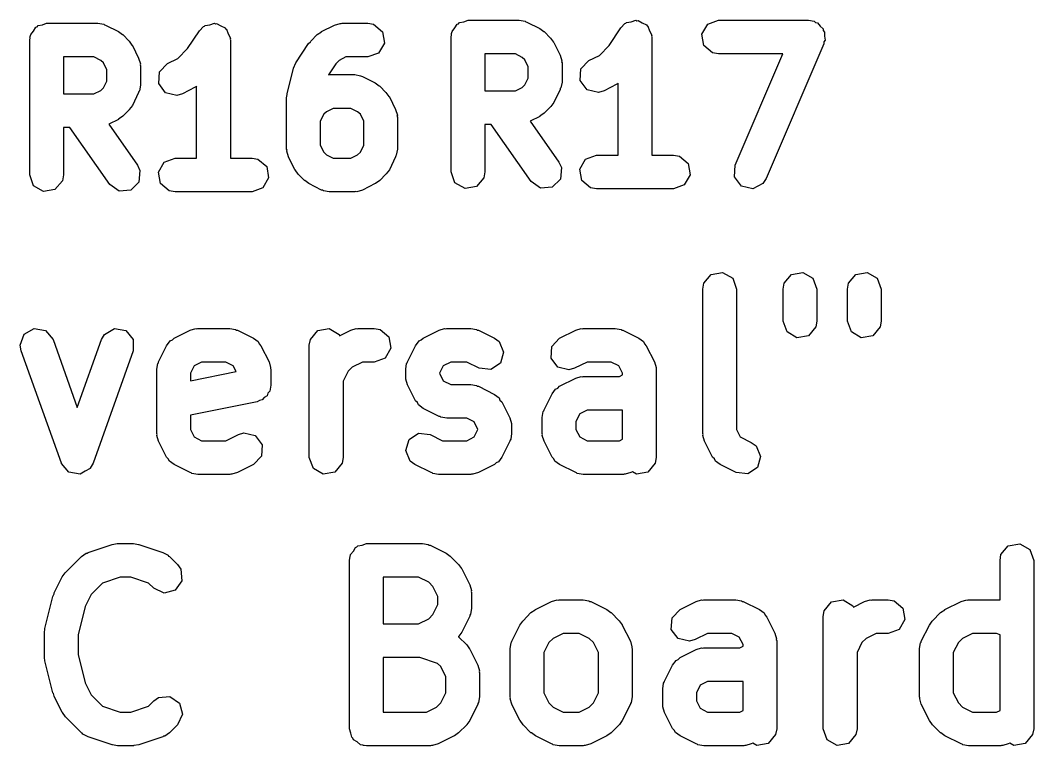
# Model space of a CAD drawing. Extents: x 83 to 117, y -104 to -70.4.
# Drawn here: x 99.721 to 104.228, y -94.62 to -91.392 of the extents above; entities that cross this region are included whole.
import ezdxf

# ---------------------------------------------------------------- set-up
doc = ezdxf.new("R2010")
doc.units = 0
doc.layers.add('BLACK', color=7, linetype='CONTINUOUS')

msp = doc.modelspace()

# ---------------------------------------------------------------- linework, layer by layer
at = {"layer": 'BLACK', "linetype": 'CONTINUOUS'}
for p, q in [((99.7998, -91.4152), (99.819, -91.4118)), ((99.819, -91.4118), (99.8373, -91.4052)), ((99.8373, -91.4052), (100.066, -91.4052)), ((100.066, -91.4052), (100.092, -91.4097)), ((100.092, -91.4097), (100.095, -91.4126)), ((100.543, -91.4152), (100.564, -91.4115)), ((100.564, -91.4115), (100.585, -91.4053)), ((100.585, -91.4053), (100.589, -91.4071)), ((100.589, -91.4071), (100.593, -91.4063)), ((100.593, -91.4063), (100.612, -91.4172)), ((101.118, -91.4131), (101.143, -91.4057)), ((101.143, -91.4057), (101.147, -91.4067)), ((101.147, -91.4067), (101.152, -91.4052)), ((101.152, -91.4052), (101.266, -91.4052)), ((101.266, -91.4052), (101.292, -91.4097)), ((101.292, -91.4097), (101.331, -91.4427)), ((101.654, -91.4261), (101.663, -91.4092)), ((101.663, -91.4092), (101.67, -91.4069)), ((101.67, -91.4069), (101.674, -91.4017)), ((101.674, -91.4017), (101.693, -91.3984)), ((101.693, -91.3984), (101.712, -91.3917)), ((101.712, -91.3917), (101.94, -91.3917)), ((101.94, -91.3917), (101.966, -91.3962)), ((101.966, -91.3962), (101.969, -91.3991)), ((101.969, -91.3991), (101.974, -91.3996)), ((101.974, -91.3996), (102.031, -91.4282)), ((102.392, -91.4251), (102.41, -91.4063)), ((102.41, -91.4063), (102.414, -91.4051)), ((102.414, -91.4051), (102.417, -91.4017)), ((102.417, -91.4017), (102.438, -91.398)), ((102.438, -91.398), (102.459, -91.3919)), ((102.459, -91.3919), (102.463, -91.3936)), ((102.463, -91.3936), (102.468, -91.3928)), ((102.468, -91.3928), (102.486, -91.4037)), ((102.486, -91.4037), (102.506, -91.4125)), ((102.752, -91.4537), (102.778, -91.4092)), ((102.778, -91.4092), (102.826, -91.3917)), ((102.826, -91.3917), (103.226, -91.3917)), ((103.226, -91.3917), (103.252, -91.3962)), ((103.252, -91.3962), (103.258, -91.4019)), ((103.258, -91.4019), (103.267, -91.4039)), ((103.267, -91.4039), (103.278, -91.418)), ((99.7651, -91.4643), (99.7668, -91.4545)), ((99.7668, -91.4545), (99.7793, -91.4396)), ((99.7793, -91.4396), (99.7891, -91.4227)), ((99.7891, -91.4227), (99.7954, -91.4204)), ((99.7954, -91.4204), (99.7998, -91.4152)), ((100.095, -91.4126), (100.099, -91.4131)), ((100.099, -91.4131), (100.157, -91.4417)), ((100.157, -91.4417), (100.175, -91.455)), ((100.175, -91.455), (100.176, -91.4557)), ((100.176, -91.4557), (100.205, -91.4843)), ((100.465, -91.5181), (100.518, -91.4386)), ((100.518, -91.4386), (100.536, -91.4197)), ((100.536, -91.4197), (100.54, -91.4185)), ((100.54, -91.4185), (100.543, -91.4152)), ((100.612, -91.4172), (100.632, -91.426)), ((100.632, -91.426), (100.634, -91.4298)), ((100.634, -91.4298), (100.638, -91.432)), ((100.638, -91.432), (100.645, -91.4524)), ((100.645, -91.4524), (100.655, -91.4719)), ((101.013, -91.4843), (101.041, -91.4557)), ((101.041, -91.4557), (101.06, -91.4429)), ((101.06, -91.4429), (101.061, -91.4417)), ((101.061, -91.4417), (101.118, -91.4131)), ((101.331, -91.4427), (101.34, -91.4932)), ((101.637, -91.4667), (101.638, -91.457)), ((101.638, -91.4537), (101.639, -91.4508)), ((101.638, -91.457), (101.638, -91.4537)), ((101.639, -91.4508), (101.641, -91.441)), ((101.641, -91.441), (101.654, -91.4261)), ((102.031, -91.4282), (102.049, -91.4415)), ((102.049, -91.4415), (102.05, -91.4422)), ((102.05, -91.4422), (102.079, -91.4708)), ((102.339, -91.5046), (102.392, -91.4251)), ((102.506, -91.4125), (102.508, -91.4163)), ((102.508, -91.4163), (102.512, -91.4185)), ((102.512, -91.4185), (102.519, -91.4389)), ((102.519, -91.4389), (102.529, -91.4585)), ((102.761, -91.5042), (102.752, -91.4537)), ((103.278, -91.418), (103.291, -91.4292)), ((103.291, -91.4292), (103.292, -91.4379)), ((103.292, -91.4379), (103.298, -91.445)), ((103.298, -91.445), (103.297, -91.4625)), ((99.7623, -91.4802), (99.764, -91.4704)), ((99.7623, -92.0802), (99.7623, -91.4802)), ((99.7634, -91.4672), (99.7651, -91.4643)), ((99.764, -91.4704), (99.7634, -91.4672)), ((100.205, -91.4843), (100.217, -91.5027)), ((100.655, -91.4719), (100.654, -91.4761)), ((100.654, -91.4761), (100.655, -91.4802)), ((100.655, -91.4802), (100.655, -92.0052)), ((100.946, -91.5814), (101.003, -91.4957)), ((101.003, -91.4957), (101.011, -91.4875)), ((101.011, -91.4875), (101.013, -91.4843)), ((101.34, -91.4932), (101.314, -91.5376)), ((101.637, -92.0667), (101.637, -91.4667)), ((102.079, -91.4708), (102.092, -91.4892)), ((102.092, -91.4892), (102.093, -91.4903)), ((102.093, -91.4903), (102.122, -91.5474)), ((102.529, -91.4585), (102.528, -91.4626)), ((102.528, -91.4626), (102.53, -91.4667)), ((102.53, -91.4667), (102.53, -91.9917)), ((103.295, -91.4962), (103.038, -92.0962)), ((103.3, -91.4797), (103.295, -91.4874)), ((103.295, -91.4874), (103.295, -91.4962)), ((103.297, -91.4625), (103.3, -91.4797)), ((100.217, -91.5027), (100.219, -91.5038)), ((100.219, -91.5038), (100.247, -91.5609)), ((100.421, -91.5614), (100.465, -91.5181)), ((101.314, -91.5376), (101.266, -91.5552)), ((101.787, -91.5417), (101.787, -91.706)), ((101.923, -91.5417), (101.787, -91.5417)), ((101.953, -91.5569), (101.923, -91.5417)), ((102.296, -91.5479), (102.339, -91.5046)), ((102.8, -91.5372), (102.761, -91.5042)), ((102.826, -91.5417), (102.8, -91.5372)), ((103.112, -91.5417), (102.826, -91.5417)), ((102.9, -92.0372), (103.112, -91.5417)), ((99.9123, -91.5552), (99.9123, -91.7195)), ((100.048, -91.5552), (99.9123, -91.5552)), ((100.079, -91.5704), (100.048, -91.5552)), ((100.09, -91.5818), (100.079, -91.5704)), ((100.105, -91.6122), (100.09, -91.5818)), ((100.247, -91.5609), (100.255, -91.5859)), ((100.255, -91.5859), (100.254, -91.5903)), ((100.254, -91.5903), (100.255, -91.5945)), ((100.34, -91.6218), (100.375, -91.5845)), ((100.375, -91.5845), (100.421, -91.5614)), ((100.936, -91.6049), (100.946, -91.5819)), ((100.946, -91.5819), (100.946, -91.5814)), ((101.124, -91.5851), (101.091, -91.6351)), ((101.139, -91.5704), (101.124, -91.5851)), ((101.169, -91.5552), (101.139, -91.5704)), ((101.266, -91.5552), (101.169, -91.5552)), ((101.964, -91.5683), (101.953, -91.5569)), ((101.98, -91.5987), (101.964, -91.5683)), ((102.122, -91.5474), (102.129, -91.5724)), ((102.129, -91.5724), (102.128, -91.5768)), ((102.128, -91.5768), (102.13, -91.581)), ((102.13, -91.581), (102.13, -91.6667)), ((102.214, -91.6083), (102.25, -91.571)), ((102.25, -91.571), (102.296, -91.5479)), ((100.105, -91.6625), (100.105, -91.6122)), ((100.255, -91.5945), (100.255, -91.6802)), ((100.337, -91.673), (100.34, -91.6218)), ((100.907, -91.7191), (100.936, -91.6049)), ((101.091, -91.6351), (101.094, -91.6338)), ((101.094, -91.6338), (101.209, -91.6338)), ((101.209, -91.6338), (101.234, -91.6383)), ((101.98, -91.649), (101.98, -91.5987)), ((102.211, -91.6595), (102.214, -91.6083)), ((100.09, -91.6929), (100.105, -91.6625)), ((100.255, -91.6802), (100.251, -91.7058)), ((100.367, -91.7142), (100.337, -91.673)), ((101.234, -91.6383), (101.238, -91.6412)), ((101.238, -91.6412), (101.242, -91.6417)), ((101.242, -91.6417), (101.299, -91.6702)), ((101.299, -91.6702), (101.317, -91.6836)), ((101.953, -91.6908), (101.964, -91.6794)), ((101.964, -91.6794), (101.98, -91.649)), ((102.13, -91.6667), (102.125, -91.6924)), ((102.242, -91.7007), (102.211, -91.6595)), ((102.374, -91.6766), (102.317, -91.7052)), ((102.375, -91.6755), (102.374, -91.6766)), ((102.38, -91.6722), (102.375, -91.6755)), ((102.38, -91.9917), (102.38, -91.6722)), ((99.9123, -91.7195), (100.048, -91.7195)), ((100.048, -91.7195), (100.079, -91.7043)), ((100.079, -91.7043), (100.09, -91.6929)), ((100.247, -91.7137), (100.219, -91.7709)), ((100.248, -91.7093), (100.247, -91.7137)), ((100.251, -91.7058), (100.248, -91.7093)), ((100.417, -91.7261), (100.367, -91.7142)), ((100.442, -91.7187), (100.417, -91.7261)), ((100.499, -91.6901), (100.442, -91.7187)), ((100.501, -91.6889), (100.499, -91.6901)), ((100.505, -91.6857), (100.501, -91.6889)), ((100.505, -92.0052), (100.505, -91.6857)), ((100.905, -91.7373), (100.908, -91.7226)), ((100.908, -91.7226), (100.907, -91.7191)), ((101.317, -91.6836), (101.319, -91.6843)), ((101.319, -91.6843), (101.347, -91.7129)), ((101.347, -91.7129), (101.36, -91.7312)), ((101.787, -91.706), (101.923, -91.706)), ((101.923, -91.706), (101.953, -91.6908)), ((102.122, -91.7002), (102.093, -91.7574)), ((102.125, -91.6924), (102.122, -91.6958)), ((102.122, -91.6958), (102.122, -91.7002)), ((102.292, -91.7126), (102.242, -91.7007)), ((102.317, -91.7052), (102.292, -91.7126)), ((100.219, -91.7709), (100.205, -91.7889)), ((100.905, -91.9659), (100.905, -91.7373)), ((101.36, -91.7312), (101.362, -91.7324)), ((101.362, -91.7324), (101.39, -91.7895)), ((102.093, -91.7574), (102.08, -91.7754)), ((100.205, -91.7904), (100.176, -91.8189)), ((100.205, -91.7889), (100.205, -91.7904)), ((101.07, -91.8103), (101.055, -91.8407)), ((101.082, -91.799), (101.07, -91.8103)), ((101.112, -91.7838), (101.082, -91.799)), ((101.191, -91.7838), (101.112, -91.7838)), ((101.221, -91.799), (101.191, -91.7838)), ((101.233, -91.8103), (101.221, -91.799)), ((101.248, -91.8407), (101.233, -91.8103)), ((101.39, -91.7895), (101.398, -91.8145)), ((101.398, -91.8145), (101.396, -91.8188)), ((102.05, -91.8054), (102.032, -91.8183)), ((102.079, -91.7769), (102.05, -91.8054)), ((102.08, -91.7754), (102.079, -91.7769)), ((100.157, -91.833), (100.114, -91.8544)), ((100.114, -91.8544), (100.242, -92.0372)), ((100.158, -91.8318), (100.157, -91.833)), ((100.176, -91.8189), (100.158, -91.8318)), ((101.055, -91.8407), (101.055, -91.9482)), ((101.248, -91.9482), (101.248, -91.8407)), ((101.396, -91.8188), (101.398, -91.823)), ((101.398, -91.823), (101.398, -91.9659)), ((101.815, -91.856), (101.787, -91.856)), ((101.787, -91.856), (101.787, -92.0667)), ((101.993, -92.1097), (101.815, -91.856)), ((102.031, -91.8195), (101.988, -91.8409)), ((101.988, -91.8409), (102.116, -92.0237)), ((102.032, -91.8183), (102.031, -91.8195)), ((99.9411, -91.8695), (99.9123, -91.8695)), ((99.9123, -91.8695), (99.9123, -92.0802)), ((100.119, -92.1232), (99.9411, -91.8695)), ((101.055, -91.9482), (101.07, -91.9786)), ((101.233, -91.9786), (101.248, -91.9482)), ((100.907, -91.9701), (100.905, -91.9659)), ((100.906, -91.9745), (100.907, -91.9701)), ((100.913, -91.9994), (100.906, -91.9745)), ((101.07, -91.9786), (101.082, -91.99)), ((101.082, -91.99), (101.112, -92.0052)), ((101.191, -92.0052), (101.221, -91.99)), ((101.221, -91.99), (101.233, -91.9786)), ((101.391, -91.995), (101.39, -91.9994)), ((101.393, -91.9916), (101.391, -91.995)), ((101.398, -91.9659), (101.393, -91.9916)), ((102.235, -92.0092), (102.283, -91.9917)), ((102.283, -91.9917), (102.38, -91.9917)), ((102.53, -91.9917), (102.626, -91.9917)), ((102.626, -91.9917), (102.652, -91.9962)), ((102.652, -91.9962), (102.691, -92.0292)), ((100.242, -92.0372), (100.253, -92.0608)), ((100.335, -92.0672), (100.361, -92.0227)), ((100.361, -92.0227), (100.409, -92.0052)), ((100.409, -92.0052), (100.505, -92.0052)), ((100.655, -92.0052), (100.752, -92.0052)), ((100.752, -92.0052), (100.777, -92.0097)), ((100.777, -92.0097), (100.817, -92.0427)), ((100.817, -92.0427), (100.825, -92.0932)), ((100.942, -92.0566), (100.913, -91.9994)), ((101.112, -92.0052), (101.191, -92.0052)), ((101.39, -91.9994), (101.362, -92.0566)), ((102.116, -92.0237), (102.127, -92.0473)), ((102.209, -92.0537), (102.235, -92.0092)), ((102.691, -92.0292), (102.7, -92.0797)), ((102.897, -92.0884), (102.9, -92.0372)), ((99.7798, -92.1284), (99.7623, -92.0802)), ((99.9123, -92.0802), (99.9078, -92.1058)), ((100.253, -92.0608), (100.248, -92.1119)), ((100.344, -92.1177), (100.335, -92.0672)), ((100.943, -92.0577), (100.942, -92.0566)), ((100.956, -92.0761), (100.943, -92.0577)), ((100.984, -92.1046), (100.956, -92.0761)), ((101.347, -92.0761), (101.319, -92.1046)), ((101.348, -92.0746), (101.347, -92.0761)), ((101.362, -92.0566), (101.348, -92.0746)), ((101.654, -92.1149), (101.637, -92.0667)), ((101.787, -92.0667), (101.782, -92.0924)), ((102.127, -92.0473), (102.123, -92.0984)), ((102.218, -92.1042), (102.209, -92.0537)), ((102.7, -92.0797), (102.674, -92.1242)), ((99.8243, -92.154), (99.7798, -92.1284)), ((99.9078, -92.1058), (99.8748, -92.1451)), ((100.161, -92.1526), (100.119, -92.1232)), ((100.248, -92.1119), (100.212, -92.1482)), ((100.383, -92.1507), (100.344, -92.1177)), ((100.825, -92.0932), (100.8, -92.1376)), ((100.986, -92.1053), (100.984, -92.1046)), ((101.004, -92.1187), (100.986, -92.1053)), ((101.061, -92.1473), (101.004, -92.1187)), ((101.299, -92.1187), (101.242, -92.1473)), ((101.301, -92.1175), (101.299, -92.1187)), ((101.319, -92.1046), (101.301, -92.1175)), ((101.699, -92.1406), (101.654, -92.1149)), ((101.749, -92.1317), (101.699, -92.1406)), ((101.782, -92.0924), (101.749, -92.1317)), ((102.035, -92.1391), (101.993, -92.1097)), ((102.123, -92.0984), (102.086, -92.1347)), ((102.257, -92.1372), (102.218, -92.1042)), ((102.674, -92.1242), (102.626, -92.1417)), ((102.928, -92.1295), (102.897, -92.0884)), ((102.978, -92.1412), (102.928, -92.1295)), ((103.023, -92.118), (102.978, -92.1412)), ((103.038, -92.0962), (103.023, -92.118)), ((99.8748, -92.1451), (99.8243, -92.154)), ((100.212, -92.1482), (100.161, -92.1526)), ((100.409, -92.1552), (100.383, -92.1507)), ((100.752, -92.1552), (100.409, -92.1552)), ((100.8, -92.1376), (100.752, -92.1552)), ((101.065, -92.1478), (101.061, -92.1473)), ((101.069, -92.1507), (101.065, -92.1478)), ((101.094, -92.1552), (101.069, -92.1507)), ((101.209, -92.1552), (101.094, -92.1552)), ((101.213, -92.1537), (101.209, -92.1552)), ((101.217, -92.1547), (101.213, -92.1537)), ((101.242, -92.1473), (101.217, -92.1547)), ((102.086, -92.1347), (102.035, -92.1391)), ((102.283, -92.1417), (102.257, -92.1372)), ((102.626, -92.1417), (102.283, -92.1417)), ((102.761, -92.5621), (102.794, -92.5228)), ((102.794, -92.5228), (102.844, -92.5139)), ((102.844, -92.5139), (102.889, -92.5395)), ((103.118, -92.5621), (103.151, -92.5228)), ((103.151, -92.5228), (103.201, -92.5139)), ((103.201, -92.5139), (103.246, -92.5395)), ((103.404, -92.5621), (103.437, -92.5228)), ((103.437, -92.5228), (103.487, -92.5139)), ((103.487, -92.5139), (103.531, -92.5395)), ((102.756, -92.5877), (102.761, -92.5621)), ((102.889, -92.5395), (102.906, -92.5877)), ((103.113, -92.5877), (103.118, -92.5621)), ((103.246, -92.5395), (103.263, -92.5877)), ((103.399, -92.5877), (103.404, -92.5621)), ((103.531, -92.5395), (103.549, -92.5877)), ((102.756, -93.2306), (102.756, -92.5877)), ((102.906, -92.5877), (102.906, -93.2129)), ((103.113, -92.7306), (103.113, -92.5877)), ((103.263, -92.5877), (103.263, -92.7306)), ((103.399, -92.7306), (103.399, -92.5877)), ((103.549, -92.5877), (103.549, -92.7306)), ((99.7383, -92.7892), (99.7829, -92.7638)), ((99.7829, -92.7638), (99.8334, -92.773)), ((100.095, -92.7899), (100.139, -92.764)), ((100.139, -92.764), (100.19, -92.7726)), ((100.476, -92.7707), (100.501, -92.7632)), ((100.501, -92.7632), (100.506, -92.7643)), ((100.506, -92.7643), (100.51, -92.7627)), ((100.51, -92.7627), (100.653, -92.7627)), ((100.653, -92.7627), (100.678, -92.7673)), ((101.044, -92.7728), (101.094, -92.7639)), ((101.094, -92.7639), (101.139, -92.7895)), ((101.191, -92.7707), (101.215, -92.7632)), ((101.215, -92.7632), (101.22, -92.7643)), ((101.22, -92.7643), (101.224, -92.7627)), ((101.224, -92.7627), (101.295, -92.7627)), ((101.295, -92.7627), (101.321, -92.7673)), ((101.583, -92.7707), (101.608, -92.7632)), ((101.608, -92.7632), (101.613, -92.7643)), ((101.613, -92.7643), (101.617, -92.7627)), ((101.617, -92.7627), (101.724, -92.7627)), ((101.724, -92.7627), (101.75, -92.7673)), ((102.191, -92.7707), (102.215, -92.7632)), ((102.215, -92.7632), (102.22, -92.7643)), ((102.22, -92.7643), (102.224, -92.7627)), ((102.224, -92.7627), (102.367, -92.7627)), ((102.367, -92.7627), (102.393, -92.7673)), ((103.131, -92.7788), (103.113, -92.7306)), ((103.259, -92.7563), (103.226, -92.7956)), ((103.263, -92.7306), (103.259, -92.7563)), ((103.417, -92.7788), (103.399, -92.7306)), ((103.545, -92.7563), (103.512, -92.7956)), ((103.549, -92.7306), (103.545, -92.7563)), ((99.7205, -92.8373), (99.7383, -92.7892)), ((99.8334, -92.773), (99.8661, -92.8125)), ((100.082, -92.8125), (100.095, -92.7899)), ((100.19, -92.7726), (100.223, -92.8117)), ((100.397, -92.8145), (100.405, -92.8064)), ((100.405, -92.8064), (100.476, -92.7707)), ((100.678, -92.7673), (100.682, -92.7701)), ((100.682, -92.7701), (100.686, -92.7707)), ((100.686, -92.7707), (100.758, -92.8064)), ((100.758, -92.8064), (100.779, -92.8219)), ((101.011, -92.8121), (101.044, -92.7728)), ((101.139, -92.7895), (101.141, -92.7955)), ((101.141, -92.7955), (101.191, -92.7707)), ((101.321, -92.7673), (101.36, -92.8002)), ((101.36, -92.8002), (101.369, -92.8508)), ((101.504, -92.8145), (101.512, -92.8064)), ((101.512, -92.8064), (101.583, -92.7707)), ((101.75, -92.7673), (101.753, -92.7701)), ((101.753, -92.7701), (101.758, -92.7707)), ((101.758, -92.7707), (101.829, -92.8064)), ((101.829, -92.8064), (101.85, -92.8219)), ((102.084, -92.8436), (102.119, -92.8064)), ((102.119, -92.8064), (102.191, -92.7707)), ((102.393, -92.7673), (102.396, -92.7701)), ((102.396, -92.7701), (102.4, -92.7707)), ((102.4, -92.7707), (102.472, -92.8064)), ((102.472, -92.8064), (102.493, -92.8219)), ((103.175, -92.8045), (103.131, -92.7788)), ((103.226, -92.7956), (103.175, -92.8045)), ((103.461, -92.8045), (103.417, -92.7788)), ((103.512, -92.7956), (103.461, -92.8045)), ((99.7248, -92.863), (99.7205, -92.8373)), ((99.8661, -92.8125), (99.974, -93.1148)), ((99.974, -93.1148), (100.082, -92.8125)), ((100.223, -92.8117), (100.223, -92.863)), ((100.336, -92.9113), (100.371, -92.8399)), ((100.371, -92.8399), (100.387, -92.819)), ((100.387, -92.819), (100.397, -92.8145)), ((100.779, -92.8219), (100.783, -92.8322)), ((100.783, -92.8322), (100.791, -92.8399)), ((100.791, -92.8399), (100.827, -92.9113)), ((101.006, -92.8377), (101.011, -92.8121)), ((101.006, -93.3377), (101.006, -92.8377)), ((101.369, -92.8508), (101.344, -92.8952)), ((101.443, -92.9113), (101.478, -92.8399)), ((101.478, -92.8399), (101.494, -92.819)), ((101.494, -92.819), (101.504, -92.8145)), ((101.85, -92.8219), (101.87, -92.869)), ((102.081, -92.8948), (102.084, -92.8436)), ((102.493, -92.8219), (102.497, -92.8322)), ((102.497, -92.8322), (102.505, -92.8399)), ((102.505, -92.8399), (102.541, -92.9113)), ((99.9034, -93.363), (99.7248, -92.863)), ((100.223, -92.863), (100.045, -93.363)), ((101.344, -92.8952), (101.295, -92.9127)), ((101.87, -92.869), (101.856, -92.9181)), ((102.111, -92.936), (102.081, -92.8948)), ((100.328, -92.9449), (100.332, -92.9192)), ((100.332, -92.9192), (100.335, -92.9158)), ((100.335, -92.9158), (100.336, -92.9113)), ((100.494, -92.9294), (100.478, -92.9626)), ((100.527, -92.9127), (100.494, -92.9294)), ((100.635, -92.9127), (100.527, -92.9127)), ((100.668, -92.9294), (100.635, -92.9127)), ((100.681, -92.9555), (100.668, -92.9294)), ((100.827, -92.9113), (100.834, -92.9363)), ((100.834, -92.9363), (100.833, -92.9407)), ((100.833, -92.9407), (100.835, -92.9449)), ((101.197, -92.9351), (101.179, -92.9536)), ((101.242, -92.9127), (101.197, -92.9351)), ((101.295, -92.9127), (101.242, -92.9127)), ((101.435, -92.9449), (101.439, -92.9192)), ((101.439, -92.9192), (101.442, -92.9158)), ((101.442, -92.9158), (101.443, -92.9113)), ((101.601, -92.9294), (101.585, -92.9626)), ((101.635, -92.9127), (101.601, -92.9294)), ((101.706, -92.9127), (101.635, -92.9127)), ((101.762, -92.9405), (101.706, -92.9127)), ((101.813, -92.9464), (101.762, -92.9405)), ((101.856, -92.9181), (101.813, -92.9464)), ((102.161, -92.948), (102.111, -92.936)), ((102.186, -92.9405), (102.161, -92.948)), ((102.242, -92.9127), (102.186, -92.9405)), ((102.349, -92.9127), (102.242, -92.9127)), ((102.382, -92.9294), (102.349, -92.9127)), ((102.399, -92.9626), (102.382, -92.9294)), ((102.541, -92.9113), (102.549, -92.9363)), ((102.549, -92.9363), (102.548, -92.9407)), ((102.548, -92.9407), (102.549, -92.9449)), ((100.328, -93.2306), (100.328, -92.9449)), ((100.478, -92.9963), (100.681, -92.9555)), ((100.478, -92.9626), (100.478, -92.9963)), ((100.835, -92.9449), (100.835, -93.0163)), ((101.179, -92.9536), (101.156, -92.9983)), ((101.435, -92.9806), (101.435, -92.9449)), ((101.436, -92.9848), (101.435, -92.9806)), ((101.435, -92.9892), (101.436, -92.9848)), ((101.443, -93.0141), (101.435, -92.9892)), ((101.585, -92.9626), (101.585, -92.9629)), ((101.585, -92.9629), (101.601, -92.9961)), ((102.119, -93.0207), (102.191, -92.9849)), ((102.191, -92.9849), (102.215, -92.9775)), ((102.215, -92.9775), (102.22, -92.9786)), ((102.22, -92.9786), (102.224, -92.977)), ((102.224, -92.977), (102.385, -92.977)), ((102.385, -92.977), (102.399, -92.97)), ((102.399, -92.97), (102.399, -92.9626)), ((102.549, -92.9449), (102.549, -93.3377)), ((100.835, -93.0163), (100.83, -93.042)), ((101.156, -92.9983), (101.156, -93.3377)), ((101.478, -93.0856), (101.443, -93.0141)), ((101.601, -92.9961), (101.635, -93.0127)), ((101.635, -93.0127), (101.724, -93.0127)), ((101.724, -93.0127), (101.75, -93.0173)), ((101.75, -93.0173), (101.753, -93.0201)), ((101.753, -93.0201), (101.758, -93.0207)), ((101.758, -93.0207), (101.829, -93.0564)), ((102.086, -93.0542), (102.101, -93.0333)), ((102.101, -93.0333), (102.111, -93.0288)), ((102.111, -93.0288), (102.119, -93.0207)), ((100.806, -93.0705), (100.797, -93.0813)), ((100.818, -93.0632), (100.806, -93.0705)), ((100.822, -93.0515), (100.818, -93.0632)), ((100.83, -93.042), (100.822, -93.0515)), ((101.829, -93.0564), (101.85, -93.0719)), ((101.85, -93.0719), (101.854, -93.0822)), ((102.05, -93.1256), (102.086, -93.0542)), ((100.774, -93.0899), (100.478, -93.1492)), ((100.785, -93.0834), (100.774, -93.0899)), ((100.797, -93.0813), (100.785, -93.0834)), ((101.487, -93.0933), (101.478, -93.0856)), ((101.491, -93.1036), (101.487, -93.0933)), ((101.512, -93.1191), (101.491, -93.1036)), ((101.583, -93.1548), (101.512, -93.1191)), ((101.854, -93.0822), (101.863, -93.0899)), ((101.863, -93.0899), (101.898, -93.1613)), ((100.478, -93.1492), (100.478, -93.2129)), ((101.588, -93.1553), (101.583, -93.1548)), ((101.591, -93.1582), (101.588, -93.1553)), ((101.617, -93.1627), (101.591, -93.1582)), ((101.706, -93.1627), (101.617, -93.1627)), ((101.74, -93.1794), (101.706, -93.1627)), ((101.898, -93.1613), (101.906, -93.1863)), ((102.042, -93.1592), (102.046, -93.1335)), ((102.042, -93.2306), (102.042, -93.1592)), ((102.046, -93.1335), (102.049, -93.1301)), ((102.049, -93.1301), (102.05, -93.1256)), ((102.209, -93.1436), (102.192, -93.1769)), ((102.242, -93.127), (102.209, -93.1436)), ((102.399, -93.127), (102.242, -93.127)), ((102.399, -93.2557), (102.399, -93.127)), ((100.478, -93.2129), (100.494, -93.2461)), ((101.756, -93.2126), (101.74, -93.1794)), ((101.74, -93.2461), (101.756, -93.2129)), ((101.756, -93.2129), (101.756, -93.2126)), ((101.906, -93.1863), (101.905, -93.1907)), ((101.905, -93.1907), (101.906, -93.1949)), ((101.906, -93.1949), (101.906, -93.2306)), ((102.192, -93.1769), (102.192, -93.2129)), ((102.192, -93.2129), (102.209, -93.2461)), ((102.906, -93.2129), (102.923, -93.2461)), ((100.329, -93.2348), (100.328, -93.2306)), ((100.328, -93.2392), (100.329, -93.2348)), ((100.336, -93.2641), (100.328, -93.2392)), ((100.494, -93.2461), (100.527, -93.2627)), ((100.635, -93.2627), (100.691, -93.2349)), ((100.691, -93.2349), (100.715, -93.2275)), ((100.715, -93.2275), (100.765, -93.2394)), ((100.765, -93.2394), (100.796, -93.2806)), ((101.435, -93.3065), (101.45, -93.2573)), ((101.45, -93.2573), (101.492, -93.2291)), ((101.492, -93.2291), (101.543, -93.2349)), ((101.543, -93.2349), (101.599, -93.2627)), ((101.706, -93.2627), (101.74, -93.2461)), ((101.899, -93.2597), (101.898, -93.2641)), ((101.902, -93.2563), (101.899, -93.2597)), ((101.906, -93.2306), (101.902, -93.2563)), ((102.043, -93.2348), (102.042, -93.2306)), ((102.042, -93.2392), (102.043, -93.2348)), ((102.05, -93.2641), (102.042, -93.2392)), ((102.209, -93.2461), (102.242, -93.2627)), ((102.385, -93.2627), (102.399, -93.2557)), ((102.758, -93.2348), (102.756, -93.2306)), ((102.757, -93.2392), (102.758, -93.2348)), ((102.764, -93.2641), (102.757, -93.2392)), ((102.923, -93.2461), (102.972, -93.2707)), ((100.371, -93.3356), (100.336, -93.2641)), ((100.527, -93.2627), (100.635, -93.2627)), ((100.796, -93.2806), (100.793, -93.3319)), ((101.599, -93.2627), (101.706, -93.2627)), ((101.898, -93.2641), (101.863, -93.3356)), ((102.086, -93.3356), (102.05, -93.2641)), ((102.242, -93.2627), (102.385, -93.2627)), ((102.8, -93.3356), (102.764, -93.2641)), ((102.972, -93.2707), (102.993, -93.2862)), ((102.993, -93.2862), (103.013, -93.3332)), ((100.379, -93.3433), (100.371, -93.3356)), ((100.384, -93.3536), (100.379, -93.3433)), ((100.793, -93.3319), (100.758, -93.3691)), ((101.024, -93.386), (101.006, -93.3377)), ((101.156, -93.3377), (101.152, -93.3634)), ((101.455, -93.3536), (101.435, -93.3065)), ((101.863, -93.3356), (101.847, -93.3565)), ((102.094, -93.3433), (102.086, -93.3356)), ((102.098, -93.3536), (102.094, -93.3433)), ((102.549, -93.3377), (102.545, -93.3634)), ((102.808, -93.3433), (102.8, -93.3356)), ((102.812, -93.3536), (102.808, -93.3433)), ((103.013, -93.3332), (102.999, -93.3824)), ((99.9037, -93.3633), (99.9034, -93.363)), ((99.9037, -93.3638), (99.9037, -93.3633)), ((99.9201, -93.3831), (99.9037, -93.3638)), ((99.9362, -93.4025), (99.9201, -93.3831)), ((100.031, -93.3863), (100.009, -93.3988)), ((100.032, -93.3856), (100.031, -93.3858)), ((100.031, -93.3858), (100.031, -93.3863)), ((100.045, -93.363), (100.032, -93.3856)), ((100.405, -93.3691), (100.384, -93.3536)), ((100.476, -93.4048), (100.405, -93.3691)), ((100.758, -93.3691), (100.686, -93.4048)), ((101.068, -93.4116), (101.024, -93.386)), ((101.152, -93.3634), (101.119, -93.4027)), ((101.476, -93.3691), (101.455, -93.3536)), ((101.548, -93.4048), (101.476, -93.3691)), ((101.829, -93.3691), (101.758, -93.4048)), ((101.837, -93.361), (101.829, -93.3691)), ((101.847, -93.3565), (101.837, -93.361)), ((102.119, -93.3691), (102.098, -93.3536)), ((102.191, -93.4048), (102.119, -93.3691)), ((102.545, -93.3634), (102.512, -93.4027)), ((102.833, -93.3691), (102.812, -93.3536)), ((102.905, -93.4048), (102.833, -93.3691)), ((102.999, -93.3824), (102.956, -93.4107)), ((99.9366, -93.4026), (99.9362, -93.4025)), ((99.9369, -93.4029), (99.9366, -93.4026)), ((99.9619, -93.4072), (99.9369, -93.4029)), ((99.9866, -93.4117), (99.9619, -93.4072)), ((99.987, -93.4114), (99.9866, -93.4117)), ((99.9875, -93.4115), (99.987, -93.4114)), ((100.009, -93.3988), (99.9875, -93.4115)), ((100.481, -93.4053), (100.476, -93.4048)), ((100.484, -93.4082), (100.481, -93.4053)), ((100.51, -93.4127), (100.484, -93.4082)), ((100.653, -93.4127), (100.51, -93.4127)), ((100.657, -93.4112), (100.653, -93.4127)), ((100.661, -93.4123), (100.657, -93.4112)), ((100.686, -93.4048), (100.661, -93.4123)), ((101.119, -93.4027), (101.068, -93.4116)), ((101.552, -93.4053), (101.548, -93.4048)), ((101.556, -93.4082), (101.552, -93.4053)), ((101.581, -93.4127), (101.556, -93.4082)), ((101.724, -93.4127), (101.581, -93.4127)), ((101.728, -93.4112), (101.724, -93.4127)), ((101.733, -93.4123), (101.728, -93.4112)), ((101.758, -93.4048), (101.733, -93.4123)), ((102.195, -93.4053), (102.191, -93.4048)), ((102.198, -93.4082), (102.195, -93.4053)), ((102.224, -93.4127), (102.198, -93.4082)), ((102.403, -93.4127), (102.224, -93.4127)), ((102.407, -93.4112), (102.403, -93.4127)), ((102.411, -93.4123), (102.407, -93.4112)), ((102.436, -93.4048), (102.411, -93.4123)), ((102.443, -93.4013), (102.436, -93.4048)), ((102.461, -93.4116), (102.443, -93.4013)), ((102.512, -93.4027), (102.461, -93.4116)), ((102.956, -93.4107), (102.905, -93.4048)), ((100.022, -93.7598), (100.129, -93.7241)), ((100.129, -93.7241), (100.151, -93.7208)), ((100.151, -93.7208), (100.153, -93.7202)), ((100.153, -93.7202), (100.224, -93.7202)), ((100.224, -93.7202), (100.246, -93.7241)), ((100.246, -93.7241), (100.248, -93.7241)), ((100.248, -93.7241), (100.355, -93.7598)), ((101.189, -93.7696), (101.202, -93.7547)), ((101.202, -93.7547), (101.212, -93.7378)), ((101.212, -93.7378), (101.218, -93.7355)), ((101.218, -93.7355), (101.222, -93.7303)), ((101.222, -93.7303), (101.241, -93.7269)), ((101.241, -93.7269), (101.26, -93.7202)), ((101.26, -93.7202), (101.51, -93.7202)), ((101.51, -93.7202), (101.535, -93.7248)), ((101.535, -93.7248), (101.539, -93.7276)), ((101.539, -93.7276), (101.543, -93.7282)), ((101.543, -93.7282), (101.615, -93.7639)), ((104.082, -93.7696), (104.115, -93.7303)), ((104.115, -93.7303), (104.166, -93.7214)), ((104.166, -93.7214), (104.21, -93.747)), ((104.21, -93.747), (104.228, -93.7952)), ((99.921, -93.8494), (99.9924, -93.7779)), ((99.9924, -93.7779), (100.014, -93.763)), ((100.014, -93.763), (100.018, -93.7626)), ((100.018, -93.7626), (100.022, -93.7598)), ((100.355, -93.7598), (100.378, -93.7722)), ((100.378, -93.7722), (100.38, -93.776)), ((100.38, -93.776), (100.384, -93.7779)), ((100.384, -93.7779), (100.42, -93.8136)), ((101.185, -93.7952), (101.186, -93.7855)), ((101.185, -94.5452), (101.185, -93.7952)), ((101.186, -93.7822), (101.188, -93.7793)), ((101.186, -93.7855), (101.186, -93.7822)), ((101.188, -93.7793), (101.189, -93.7696)), ((101.615, -93.7639), (101.633, -93.7772)), ((101.633, -93.7772), (101.634, -93.7779)), ((101.634, -93.7779), (101.67, -93.8136)), ((104.078, -93.7952), (104.082, -93.7696)), ((104.078, -93.9702), (104.078, -93.7952)), ((104.228, -93.7952), (104.228, -94.5452)), ((100.42, -93.8136), (100.435, -93.835)), ((100.435, -93.835), (100.439, -93.8861)), ((101.67, -93.8136), (101.683, -93.832)), ((101.683, -93.832), (101.684, -93.8331)), ((101.684, -93.8331), (101.72, -93.9046)), ((99.8712, -93.9403), (99.907, -93.8688)), ((99.907, -93.8688), (99.9203, -93.8508)), ((99.9203, -93.8508), (99.921, -93.8494)), ((100.165, -93.8702), (100.086, -93.8965)), ((100.212, -93.8702), (100.165, -93.8702)), ((100.291, -93.8965), (100.212, -93.8702)), ((100.439, -93.8861), (100.41, -93.9281)), ((101.335, -93.8702), (101.335, -94.0774)), ((101.492, -93.8702), (101.335, -93.8702)), ((101.537, -93.8926), (101.492, -93.8702)), ((100.086, -93.8965), (100.036, -93.9468)), ((100.314, -93.9197), (100.291, -93.8965)), ((100.36, -93.9414), (100.314, -93.9197)), ((100.41, -93.9281), (100.36, -93.9414)), ((101.555, -93.9111), (101.537, -93.8926)), ((101.578, -93.9558), (101.555, -93.9111)), ((101.72, -93.9046), (101.727, -93.9295)), ((101.727, -93.9295), (101.726, -93.9339)), ((101.726, -93.9339), (101.728, -93.9381)), ((99.8299, -94.0985), (99.8656, -93.9556)), ((99.8656, -93.9556), (99.8708, -93.9438)), ((99.8708, -93.9438), (99.8712, -93.9403)), ((100.036, -93.9468), (100.009, -94)), ((101.578, -93.9918), (101.578, -93.9558)), ((101.728, -93.9381), (101.728, -94.0095)), ((102.012, -94.0139), (102.083, -93.9782)), ((102.083, -93.9782), (102.108, -93.9707)), ((102.108, -93.9707), (102.113, -93.9718)), ((102.113, -93.9718), (102.117, -93.9702)), ((102.117, -93.9702), (102.224, -93.9702)), ((102.224, -93.9702), (102.25, -93.9748)), ((102.25, -93.9748), (102.253, -93.9776)), ((102.253, -93.9776), (102.258, -93.9782)), ((102.258, -93.9782), (102.329, -94.0139)), ((102.655, -94.0139), (102.726, -93.9782)), ((102.726, -93.9782), (102.751, -93.9707)), ((102.751, -93.9707), (102.756, -93.9718)), ((102.756, -93.9718), (102.76, -93.9702)), ((102.76, -93.9702), (102.903, -93.9702)), ((102.903, -93.9702), (102.928, -93.9748)), ((102.928, -93.9748), (102.932, -93.9776)), ((102.932, -93.9776), (102.936, -93.9782)), ((102.936, -93.9782), (103.008, -94.0139)), ((103.296, -94.0196), (103.329, -93.9803)), ((103.329, -93.9803), (103.38, -93.9714)), ((103.38, -93.9714), (103.424, -93.997)), ((103.427, -94.003), (103.476, -93.9782)), ((103.476, -93.9782), (103.501, -93.9707)), ((103.501, -93.9707), (103.506, -93.9718)), ((103.506, -93.9718), (103.51, -93.9702)), ((103.51, -93.9702), (103.581, -93.9702)), ((103.581, -93.9702), (103.607, -93.9748)), ((103.607, -93.9748), (103.646, -94.0077)), ((103.833, -94.0139), (103.905, -93.9782)), ((103.905, -93.9782), (103.93, -93.9707)), ((103.93, -93.9707), (103.934, -93.9718)), ((103.934, -93.9718), (103.938, -93.9702)), ((103.938, -93.9702), (104.078, -93.9702)), ((100.009, -94), (99.9776, -94.1259)), ((101.555, -94.0365), (101.578, -93.9918)), ((101.728, -94.0095), (101.723, -94.0352)), ((101.992, -94.0279), (102.011, -94.0151)), ((102.011, -94.0151), (102.012, -94.0139)), ((102.329, -94.0139), (102.347, -94.0272)), ((102.62, -94.0511), (102.655, -94.0139)), ((103.008, -94.0139), (103.029, -94.0294)), ((103.292, -94.0452), (103.296, -94.0196)), ((103.424, -93.997), (103.427, -94.003)), ((103.646, -94.0077), (103.655, -94.0583)), ((103.814, -94.0279), (103.832, -94.0151)), ((103.832, -94.0151), (103.833, -94.0139)), ((101.492, -94.0774), (101.537, -94.055)), ((101.537, -94.055), (101.555, -94.0365)), ((101.72, -94.0431), (101.684, -94.1145)), ((101.723, -94.0352), (101.72, -94.0386)), ((101.72, -94.0386), (101.72, -94.0431)), ((101.943, -94.0831), (101.956, -94.0651)), ((101.956, -94.0651), (101.957, -94.0636)), ((101.957, -94.0636), (101.992, -94.0279)), ((102.347, -94.0272), (102.349, -94.0279)), ((102.349, -94.0279), (102.384, -94.0636)), ((102.384, -94.0636), (102.397, -94.082)), ((102.616, -94.1023), (102.62, -94.0511)), ((103.029, -94.0294), (103.033, -94.0397)), ((103.033, -94.0397), (103.041, -94.0474)), ((103.041, -94.0474), (103.077, -94.1188)), ((103.292, -94.5452), (103.292, -94.0452)), ((103.655, -94.0583), (103.629, -94.1027)), ((103.764, -94.0831), (103.777, -94.0651)), ((103.777, -94.0651), (103.778, -94.0636)), ((103.778, -94.0636), (103.814, -94.0279)), ((99.8276, -94.1167), (99.8302, -94.1019)), ((99.8302, -94.1019), (99.8299, -94.0985)), ((101.335, -94.0774), (101.492, -94.0774)), ((101.684, -94.1145), (101.671, -94.1325)), ((101.907, -94.1546), (101.943, -94.0831)), ((102.397, -94.082), (102.398, -94.0831)), ((102.398, -94.0831), (102.434, -94.1546)), ((102.647, -94.1435), (102.616, -94.1023)), ((103.629, -94.1027), (103.581, -94.1202)), ((103.728, -94.1546), (103.764, -94.0831)), ((99.8276, -94.2238), (99.8276, -94.1167)), ((99.9776, -94.1259), (99.9776, -94.2146)), ((101.67, -94.134), (101.669, -94.1347)), ((101.669, -94.1347), (101.67, -94.1351)), ((101.671, -94.1325), (101.67, -94.134)), ((101.67, -94.1351), (101.706, -94.1708)), ((101.904, -94.1624), (101.906, -94.159)), ((101.906, -94.159), (101.907, -94.1546)), ((102.071, -94.1611), (102.049, -94.2058)), ((102.09, -94.1426), (102.071, -94.1611)), ((102.135, -94.1202), (102.09, -94.1426)), ((102.206, -94.1202), (102.135, -94.1202)), ((102.251, -94.1426), (102.206, -94.1202)), ((102.27, -94.1611), (102.251, -94.1426)), ((102.292, -94.2058), (102.27, -94.1611)), ((102.434, -94.1546), (102.441, -94.1795)), ((102.697, -94.1555), (102.647, -94.1435)), ((102.722, -94.148), (102.697, -94.1555)), ((102.777, -94.1202), (102.722, -94.148)), ((102.885, -94.1202), (102.777, -94.1202)), ((102.918, -94.1369), (102.885, -94.1202)), ((102.935, -94.1701), (102.918, -94.1369)), ((103.077, -94.1188), (103.084, -94.1438)), ((103.084, -94.1438), (103.083, -94.1482)), ((103.083, -94.1482), (103.085, -94.1524)), ((103.085, -94.1524), (103.085, -94.5452)), ((103.464, -94.1611), (103.442, -94.2058)), ((103.483, -94.1426), (103.464, -94.1611)), ((103.527, -94.1202), (103.483, -94.1426)), ((103.581, -94.1202), (103.527, -94.1202)), ((103.725, -94.1624), (103.728, -94.159)), ((103.728, -94.159), (103.728, -94.1546)), ((103.893, -94.1611), (103.87, -94.2058)), ((103.911, -94.1426), (103.893, -94.1611)), ((103.956, -94.1202), (103.911, -94.1426)), ((104.063, -94.1202), (103.956, -94.1202)), ((104.078, -94.1273), (104.063, -94.1202)), ((104.078, -94.4632), (104.078, -94.1273)), ((101.706, -94.1708), (101.719, -94.1891)), ((101.719, -94.1891), (101.72, -94.1903)), ((101.72, -94.1903), (101.755, -94.2617)), ((101.899, -94.1881), (101.904, -94.1624)), ((101.899, -94.4024), (101.899, -94.1881)), ((102.049, -94.2058), (102.049, -94.3847)), ((102.292, -94.3847), (102.292, -94.2058)), ((102.441, -94.1795), (102.44, -94.1839)), ((102.44, -94.1839), (102.442, -94.1881)), ((102.442, -94.1881), (102.442, -94.4024)), ((102.655, -94.2282), (102.726, -94.1924)), ((102.726, -94.1924), (102.751, -94.185)), ((102.751, -94.185), (102.756, -94.1861)), ((102.756, -94.1861), (102.76, -94.1845)), ((102.76, -94.1845), (102.921, -94.1845)), ((102.921, -94.1845), (102.935, -94.1775)), ((102.935, -94.1775), (102.935, -94.1701)), ((103.442, -94.2058), (103.442, -94.5452)), ((103.72, -94.1881), (103.725, -94.1624)), ((103.72, -94.4024), (103.72, -94.1881)), ((103.87, -94.2058), (103.87, -94.3847)), ((99.8288, -94.2271), (99.8276, -94.2238)), ((99.8299, -94.242), (99.8288, -94.2271)), ((99.8656, -94.3849), (99.8299, -94.242)), ((99.9776, -94.2146), (100.009, -94.3405)), ((101.335, -94.2274), (101.335, -94.4702)), ((101.498, -94.2274), (101.335, -94.2274)), ((101.576, -94.2537), (101.498, -94.2274)), ((102.621, -94.2617), (102.637, -94.2408)), ((102.637, -94.2408), (102.647, -94.2363)), ((102.647, -94.2363), (102.655, -94.2282)), ((101.591, -94.2682), (101.576, -94.2537)), ((101.613, -94.3129), (101.591, -94.2682)), ((101.755, -94.2617), (101.763, -94.2867)), ((101.763, -94.2867), (101.762, -94.291)), ((101.762, -94.291), (101.763, -94.2952)), ((101.763, -94.2952), (101.763, -94.4024)), ((102.586, -94.3331), (102.621, -94.2617)), ((100.009, -94.3405), (100.036, -94.3937)), ((101.613, -94.3847), (101.613, -94.3129)), ((102.578, -94.3667), (102.582, -94.341)), ((102.582, -94.341), (102.585, -94.3376)), ((102.585, -94.3376), (102.586, -94.3331)), ((102.777, -94.3345), (102.744, -94.3511)), ((102.935, -94.3345), (102.777, -94.3345)), ((102.935, -94.4632), (102.935, -94.3345)), ((99.8676, -94.3878), (99.8656, -94.3849)), ((101.591, -94.4294), (101.613, -94.3847)), ((102.049, -94.3847), (102.071, -94.4294)), ((102.27, -94.4294), (102.292, -94.3847)), ((102.578, -94.4381), (102.578, -94.3667)), ((102.744, -94.3511), (102.728, -94.3844)), ((102.728, -94.3844), (102.728, -94.4204)), ((103.87, -94.3847), (103.893, -94.4294)), ((99.8712, -94.4002), (99.8676, -94.3878)), ((99.907, -94.4716), (99.8712, -94.4002)), ((100.036, -94.3937), (100.086, -94.444)), ((100.291, -94.444), (100.314, -94.4208)), ((100.314, -94.4208), (100.335, -94.4058)), ((100.335, -94.4058), (100.386, -94.4014)), ((100.386, -94.4014), (100.428, -94.4308)), ((100.428, -94.4308), (100.442, -94.4804)), ((101.572, -94.4479), (101.591, -94.4294)), ((101.756, -94.4315), (101.755, -94.4359)), ((101.759, -94.428), (101.756, -94.4315)), ((101.763, -94.4024), (101.759, -94.428)), ((101.901, -94.4066), (101.899, -94.4024)), ((101.9, -94.411), (101.901, -94.4066)), ((101.907, -94.4359), (101.9, -94.411)), ((102.071, -94.4294), (102.09, -94.4479)), ((102.251, -94.4479), (102.27, -94.4294)), ((102.437, -94.428), (102.434, -94.4315)), ((102.434, -94.4315), (102.434, -94.4359)), ((102.442, -94.4024), (102.437, -94.428)), ((102.728, -94.4204), (102.744, -94.4536)), ((103.722, -94.4066), (103.72, -94.4024)), ((103.721, -94.411), (103.722, -94.4066)), ((103.728, -94.4359), (103.721, -94.411)), ((103.893, -94.4294), (103.911, -94.4479)), ((99.9081, -94.4728), (99.907, -94.4716)), ((99.921, -94.4911), (99.9081, -94.4728)), ((100.086, -94.444), (100.165, -94.4702)), ((100.165, -94.4702), (100.212, -94.4702)), ((100.212, -94.4702), (100.291, -94.444)), ((101.335, -94.4702), (101.528, -94.4702)), ((101.528, -94.4702), (101.572, -94.4479)), ((101.755, -94.4359), (101.72, -94.5074)), ((101.943, -94.5074), (101.907, -94.4359)), ((102.09, -94.4479), (102.135, -94.4702)), ((102.135, -94.4702), (102.206, -94.4702)), ((102.206, -94.4702), (102.251, -94.4479)), ((102.434, -94.4359), (102.398, -94.5074)), ((102.579, -94.4423), (102.578, -94.4381)), ((102.578, -94.4467), (102.579, -94.4423)), ((102.586, -94.4716), (102.578, -94.4467)), ((102.621, -94.5431), (102.586, -94.4716)), ((102.744, -94.4536), (102.777, -94.4702)), ((102.777, -94.4702), (102.921, -94.4702)), ((102.921, -94.4702), (102.935, -94.4632)), ((103.764, -94.5074), (103.728, -94.4359)), ((103.911, -94.4479), (103.956, -94.4702)), ((103.956, -94.4702), (104.063, -94.4702)), ((104.063, -94.4702), (104.078, -94.4632)), ((99.9924, -94.5626), (99.921, -94.4911)), ((100.442, -94.4804), (100.42, -94.5268)), ((101.72, -94.5074), (101.706, -94.5254)), ((101.944, -94.5085), (101.943, -94.5074)), ((101.957, -94.5268), (101.944, -94.5085)), ((102.398, -94.5074), (102.385, -94.5254)), ((103.765, -94.5085), (103.764, -94.5074)), ((103.778, -94.5268), (103.765, -94.5085)), ((99.9965, -94.5645), (99.9924, -94.5626)), ((99.9988, -94.5683), (99.9965, -94.5645)), ((100.384, -94.5626), (100.363, -94.5775)), ((100.42, -94.5268), (100.384, -94.5626)), ((101.191, -94.5636), (101.185, -94.5452)), ((101.195, -94.5827), (101.191, -94.5636)), ((101.67, -94.5626), (101.652, -94.5754)), ((101.706, -94.5268), (101.67, -94.5626)), ((101.706, -94.5254), (101.706, -94.5268)), ((101.992, -94.5626), (101.957, -94.5268)), ((101.994, -94.5633), (101.992, -94.5626)), ((102.012, -94.5766), (101.994, -94.5633)), ((102.349, -94.5626), (102.33, -94.5754)), ((102.384, -94.5268), (102.349, -94.5626)), ((102.385, -94.5254), (102.384, -94.5268)), ((102.629, -94.5508), (102.621, -94.5431)), ((102.634, -94.5611), (102.629, -94.5508)), ((102.655, -94.5766), (102.634, -94.5611)), ((103.085, -94.5452), (103.08, -94.5709)), ((103.309, -94.5935), (103.292, -94.5452)), ((103.442, -94.5452), (103.437, -94.5709)), ((103.814, -94.5626), (103.778, -94.5268)), ((103.815, -94.5633), (103.814, -94.5626)), ((103.833, -94.5766), (103.815, -94.5633)), ((104.228, -94.5452), (104.223, -94.5709)), ((100.022, -94.5807), (99.9988, -94.5683)), ((100.129, -94.6164), (100.022, -94.5807)), ((100.355, -94.5807), (100.248, -94.6164)), ((100.358, -94.5779), (100.355, -94.5807)), ((100.363, -94.5775), (100.358, -94.5779)), ((101.2, -94.5871), (101.195, -94.5827)), ((101.202, -94.5935), (101.2, -94.5871)), ((101.219, -94.6032), (101.202, -94.5935)), ((101.234, -94.6157), (101.219, -94.6032)), ((101.579, -94.6123), (101.554, -94.6198)), ((101.65, -94.5766), (101.579, -94.6123)), ((101.652, -94.5754), (101.65, -94.5766)), ((102.083, -94.6123), (102.012, -94.5766)), ((102.088, -94.6128), (102.083, -94.6123)), ((102.258, -94.6123), (102.233, -94.6198)), ((102.329, -94.5766), (102.258, -94.6123)), ((102.33, -94.5754), (102.329, -94.5766)), ((102.726, -94.6123), (102.655, -94.5766)), ((102.731, -94.6128), (102.726, -94.6123)), ((102.972, -94.6123), (102.947, -94.6198)), ((102.979, -94.6088), (102.972, -94.6123)), ((102.997, -94.6191), (102.979, -94.6088)), ((103.047, -94.6102), (102.997, -94.6191)), ((103.08, -94.5709), (103.047, -94.6102)), ((103.354, -94.6191), (103.309, -94.5935)), ((103.404, -94.6102), (103.354, -94.6191)), ((103.437, -94.5709), (103.404, -94.6102)), ((103.905, -94.6123), (103.833, -94.5766)), ((103.909, -94.6128), (103.905, -94.6123)), ((104.115, -94.6123), (104.09, -94.6198)), ((104.122, -94.6088), (104.115, -94.6123)), ((104.14, -94.6191), (104.122, -94.6088)), ((104.19, -94.6102), (104.14, -94.6191)), ((104.223, -94.5709), (104.19, -94.6102)), ((100.131, -94.6163), (100.129, -94.6164)), ((100.153, -94.6202), (100.131, -94.6163)), ((100.224, -94.6202), (100.153, -94.6202)), ((100.226, -94.6197), (100.224, -94.6202)), ((100.248, -94.6164), (100.226, -94.6197)), ((101.244, -94.6174), (101.234, -94.6157)), ((101.247, -94.6191), (101.244, -94.6174)), ((101.25, -94.6185), (101.247, -94.6191)), ((101.26, -94.6202), (101.25, -94.6185)), ((101.545, -94.6202), (101.26, -94.6202)), ((101.55, -94.6187), (101.545, -94.6202)), ((101.554, -94.6198), (101.55, -94.6187)), ((102.091, -94.6157), (102.088, -94.6128)), ((102.117, -94.6202), (102.091, -94.6157)), ((102.224, -94.6202), (102.117, -94.6202)), ((102.228, -94.6187), (102.224, -94.6202)), ((102.233, -94.6198), (102.228, -94.6187)), ((102.734, -94.6157), (102.731, -94.6128)), ((102.76, -94.6202), (102.734, -94.6157)), ((102.938, -94.6202), (102.76, -94.6202)), ((102.943, -94.6187), (102.938, -94.6202)), ((102.947, -94.6198), (102.943, -94.6187)), ((103.913, -94.6157), (103.909, -94.6128)), ((103.938, -94.6202), (103.913, -94.6157)), ((104.081, -94.6202), (103.938, -94.6202)), ((104.085, -94.6187), (104.081, -94.6202)), ((104.09, -94.6198), (104.085, -94.6187))]:
    msp.add_line(p, q, dxfattribs=at)

doc.saveas('drawing.dxf')
